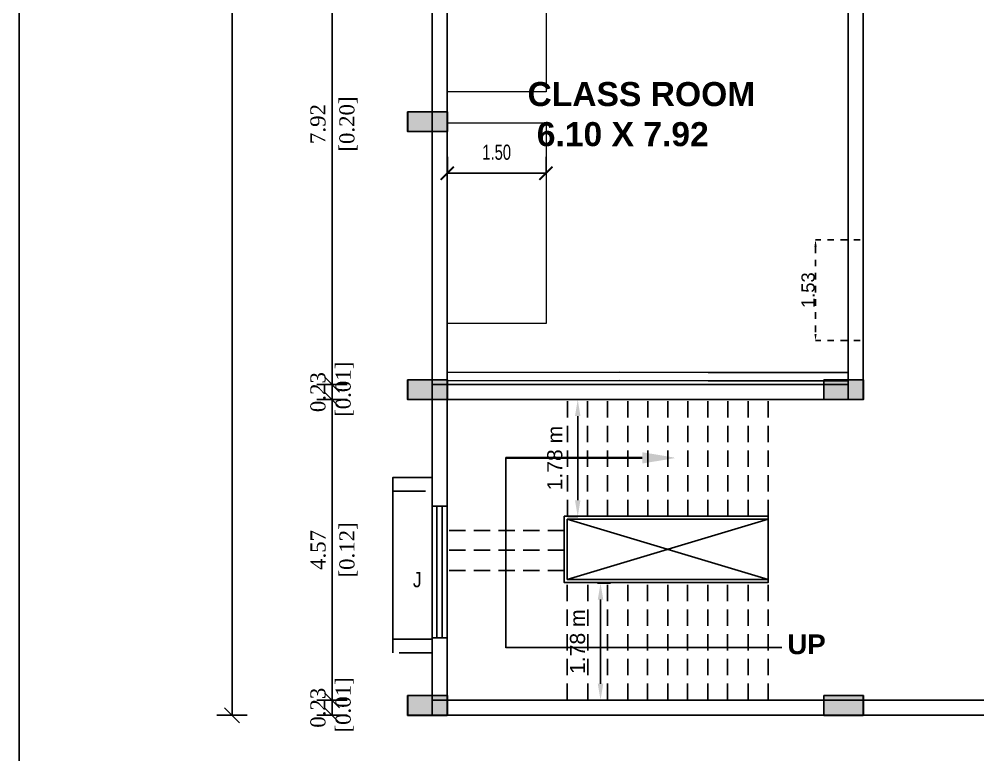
# Model space of a CAD drawing. Header units: metres. Extents: x 789 to 1127, y 8 to 183.
# Drawn here: x 908.35 to 922.92, y 40.19 to 51.37 of the extents above; entities that cross this region are included whole.
import ezdxf
from ezdxf import colors
from ezdxf.entities.mleader import LeaderData, LeaderLine
from ezdxf.math import Vec2, Vec3

# ---------------------------------------------------------------- set-up
doc = ezdxf.new("R2010")
doc.units = ezdxf.units.M
doc.header["$MEASUREMENT"] = 0
doc.header["$PDMODE"] = 96
for name, pattern in [('CABLIN', [0.35, 0.25, -0.1]), ('DOT2', [0.125, 0, -0.125]), ('HIDDEN', [0.375, 0.25, -0.125])]:
    doc.linetypes.add(name, pattern=pattern)
for name, color, linetype in [('Bldg', 44, 'Continuous'), ('BLK_1_FLR_1_CHAJJA', 6, 'Continuous'), ('BLK_1_FLR_2_CARPET_AREA', 25, 'Continuous'), ('BLK_1_FLR_2_EXIT_WIDTH_DOOR', 2, 'Continuous'), ('BLK_1_FLR_2_REGULAR_ROOM_1', 117, 'Continuous'), ('C-ANNO-TABL', 10, 'Continuous'), ('ED', 30, 'Continuous'), ('railing', 14, 'Continuous'), ('T E X T', 7, 'Continuous'), ('text', 7, 'Continuous'), ('TEXT1', 7, 'Continuous'), ('W A L L', 125, 'Continuous'), ('wall1', 125, 'Continuous')]:
    doc.layers.add(name, color=color, linetype=linetype)
doc.layers.add('BLK_1_FLR_2_BLT_UP_AREA', color=26, linetype='Continuous', plot=False)
doc.layers.add('BLK_1_FLR_2_ROOM_1_LIGHT_VENTILATION_1', color=232, linetype='Continuous', lineweight=0)
doc.styles.add('CORPORATION', font='arial.ttf')
doc.styles.add('DIM 100', font='ARIALN.TTF', dxfattribs={"width": 0.85, "height": 0.23})
doc.styles.add('PDF Arial Bold', font='arialbd.ttf')
doc.styles.add('S', font='swiss.ttf')
doc.styles.get("Standard").update_dxf_attribs({"font": 'BOOKOS.TTF'})
doc.styles.add('swc', font='swissc.ttf', dxfattribs={"height": 250})
doc.dimstyles.new('Dim-outter', dxfattribs={"dimtxt": 1, "dimasz": 1, "dimexe": 0, "dimexo": 0, "dimgap": 1, "dimtad": 1, "dimlfac": -1, "dimzin": 3, "dimdsep": 46, "dimtxsty": 'CORPORATION', "dimblk": 'ARCHTICK', "dimcen": 0.125, "dimclrd": 8, "dimclre": 8, "dimclrt": 256, "dimazin": 0, "dimtfac": 0.5, "dimtix": 1, "dimtmove": 2, "dimatfit": 3, "dimfxl": 0, "dimtolj": 1, "dimtzin": 0, "dimarcsym": 0})
doc.dimstyles.new('GRID DIM 400', dxfattribs={"dimscale": 0, "dimtxt": 0.8, "dimasz": 0.2, "dimexe": 0, "dimexo": 0, "dimgap": 0.2, "dimtad": 0, "dimlfac": -0.1, "dimzin": 1, "dimdsep": 46, "dimtxsty": 'DIM 100', "dimblk": 'ARCHTICK', "dimcen": 0, "dimclrd": 256, "dimclre": 252, "dimclrt": 4, "dimazin": 0, "dimtfac": 1, "dimtix": 1, "dimtofl": 0, "dimtmove": 2, "dimatfit": 0, "dimfxl": 0, "dimtolj": 1, "dimtzin": 0, "dimarcsym": 0})
doc.dimstyles.new('METRIC', dxfattribs={"dimtxt": 0.45, "dimasz": 0.25, "dimexe": 0.15, "dimexo": 0.15, "dimgap": 0.15, "dimtad": 1, "dimzin": 0, "dimdsep": 46, "dimtxsty": 'S', "dimcen": 0, "dimclrd": 1, "dimclre": 1, "dimclrt": 5, "dimadec": 0, "dimazin": 2, "dimtfac": 1, "dimtix": 1, "dimtofl": 0, "dimtmove": 1, "dimatfit": 0, "dimfxl": 0, "dimtolj": 1, "dimtzin": 0, "dimarcsym": 0})
doc.dimstyles.new('STANDARD$0', dxfattribs={"dimtxt": 7, "dimasz": 3, "dimexe": 3, "dimexo": 1, "dimgap": 1.5, "dimtad": 1, "dimdec": 1, "dimzin": 1, "dimdsep": 46, "dimlunit": 4, "dimtxsty": 'Standard', "dimblk": 'OBLIQUE', "dimcen": 0.09375, "dimdle": 1, "dimclrd": 8, "dimclre": 8, "dimclrt": 7, "dimadec": 1, "dimazin": 0, "dimtfac": 1, "dimtdec": 1, "dimtix": 1, "dimtmove": 2, "dimatfit": 3, "dimldrblk": 'ARCHTICK', "dimfxl": 0, "dimfrac": 2, "dimtolj": 1, "dimtzin": 0, "dimarcsym": 0})

# ---------------------------------------------------------------- blocks, each defined once
blk = doc.blocks.new('_Oblique')
at = {"color": 0, "linetype": 'ByBlock', "lineweight": -2}
blk.add_line((-0.5, -0.5), (0.5, 0.5), dxfattribs=at)
blk = doc.blocks.new('*D344')
at = {"layer": 'Defpoints', "color": 0}
for p in [(919.728, 41.016), (914.85, 40.787), (919.728, 39.267)]:
    blk.add_point(p, dxfattribs=at)
at = {"layer": 'ED', "color": 0, "lineweight": -2}
for p, q in [((914.85, 39.497), (914.85, 39.037)), ((919.728, 39.497), (919.728, 39.037)), ((914.85, 39.267), (919.728, 39.267))]:
    blk.add_line(p, q, dxfattribs=at)
at = {"layer": 'ED', "color": 0, "lineweight": -2, "xscale": 0.23, "yscale": 0.23, "zscale": 0.23, "rotation": 180}
blk.add_blockref('_Oblique', (914.85, 39.267), dxfattribs=at)
at = {"layer": 'ED', "color": 0, "lineweight": -2, "xscale": 0.23, "yscale": 0.23, "zscale": 0.23}
blk.add_blockref('_Oblique', (919.728, 39.267), dxfattribs=at)
at = {"layer": 'ED', "color": 0, "char_height": 0.23, "attachment_point": 5}
for s, insert in [('\\A1;4.88', (917.289, 39.476)), ('\\A1;[0.12]', (917.289, 39.018))]:
    blk.add_mtext(s, dxfattribs=dict(at, insert=insert))
blk = doc.blocks.new('*D147')
at = {"layer": 'Defpoints', "color": 0}
for p in [(919.728, 41.016), (928.438, 41.016), (928.438, 39.267)]:
    blk.add_point(p, dxfattribs=at)
at = {"layer": 'ED', "color": 0, "lineweight": -2}
for p, q in [((919.728, 39.497), (919.728, 39.037)), ((928.438, 39.497), (928.438, 39.037)), ((919.728, 39.267), (928.438, 39.267))]:
    blk.add_line(p, q, dxfattribs=at)
at = {"layer": 'ED', "color": 0, "lineweight": -2, "xscale": 0.23, "yscale": 0.23, "zscale": 0.23, "rotation": 180}
blk.add_blockref('_Oblique', (919.728, 39.267), dxfattribs=at)
at = {"layer": 'ED', "color": 0, "lineweight": -2, "xscale": 0.23, "yscale": 0.23, "zscale": 0.23}
blk.add_blockref('_Oblique', (928.438, 39.267), dxfattribs=at)
at = {"layer": 'ED', "color": 0, "char_height": 0.23, "attachment_point": 5}
for s, insert in [('\\A1;8.71', (924.083, 39.479)), ('\\A1;[0.22]', (924.083, 39.018))]:
    blk.add_mtext(s, dxfattribs=dict(at, insert=insert))
blk = doc.blocks.new('*D148')
at = {"layer": 'Defpoints', "color": 0}
for p in [(914.621, 41.086), (934.763, 40.787), (934.763, 37.747)]:
    blk.add_point(p, dxfattribs=at)
at = {"layer": 'ED', "color": 0, "lineweight": -2}
for p, q in [((914.621, 37.977), (914.621, 37.517)), ((934.763, 37.977), (934.763, 37.517)), ((914.621, 37.747), (934.763, 37.747))]:
    blk.add_line(p, q, dxfattribs=at)
at = {"layer": 'ED', "color": 0, "lineweight": -2, "xscale": 0.23, "yscale": 0.23, "zscale": 0.23, "rotation": 180}
blk.add_blockref('_Oblique', (914.621, 37.747), dxfattribs=at)
at = {"layer": 'ED', "color": 0, "lineweight": -2, "xscale": 0.23, "yscale": 0.23, "zscale": 0.23}
blk.add_blockref('_Oblique', (934.763, 37.747), dxfattribs=at)
at = {"layer": 'ED', "color": 0, "char_height": 0.23, "attachment_point": 5}
for s, insert in [('\\A1;20.14', (924.692, 37.958)), ('\\A1;[0.51]', (924.692, 37.498))]:
    blk.add_mtext(s, dxfattribs=dict(at, insert=insert))
blk = doc.blocks.new('*D149')
at = {"layer": 'Defpoints', "color": 0}
for p in [(913.101, 41.016), (914.621, 41.016), (914.621, 40.787)]:
    blk.add_point(p, dxfattribs=at)
at = {"layer": 'ED', "color": 0, "lineweight": -2}
for p, q in [((913.331, 41.016), (912.871, 41.016)), ((913.101, 40.787), (913.101, 41.016)), ((913.331, 40.787), (912.871, 40.787))]:
    blk.add_line(p, q, dxfattribs=at)
at = {"layer": 'ED', "color": 0, "lineweight": -2, "xscale": 0.23, "yscale": 0.23, "zscale": 0.23}
for p, rotation in [((913.101, 41.016), 90), ((913.101, 40.787), 270)]:
    blk.add_blockref('_Oblique', p, dxfattribs=dict(at, rotation=rotation))
at = {"layer": 'ED', "color": 0, "insert": (913.101, 40.902), "char_height": 0.23, "attachment_point": 5, "rotation": 90}
blk.add_mtext('\\A1;0.23\\P [0.01]', dxfattribs=at)
blk = doc.blocks.new('*D346')
at = {"layer": 'Defpoints', "color": 0}
for p in [(913.101, 45.588), (914.621, 45.588), (914.621, 41.016)]:
    blk.add_point(p, dxfattribs=at)
at = {"layer": 'ED', "color": 0, "lineweight": -2}
for p, q in [((913.331, 45.588), (912.871, 45.588)), ((913.101, 41.016), (913.101, 45.588)), ((913.331, 41.016), (912.871, 41.016))]:
    blk.add_line(p, q, dxfattribs=at)
at = {"layer": 'ED', "color": 0, "lineweight": -2, "xscale": 0.23, "yscale": 0.23, "zscale": 0.23}
for p, rotation in [((913.101, 45.588), 90), ((913.101, 41.016), 270)]:
    blk.add_blockref('_Oblique', p, dxfattribs=dict(at, rotation=rotation))
at = {"layer": 'ED', "color": 0, "char_height": 0.23, "attachment_point": 5, "rotation": 90}
for s, insert in [('\\A1;4.57', (912.89, 43.302)), ('\\A1;[0.12]', (913.35, 43.302))]:
    blk.add_mtext(s, dxfattribs=dict(at, insert=insert))
blk = doc.blocks.new('*D150')
at = {"layer": 'Defpoints', "color": 0}
for p in [(913.101, 45.817), (914.621, 45.817), (914.621, 45.588)]:
    blk.add_point(p, dxfattribs=at)
at = {"layer": 'ED', "color": 0, "lineweight": -2}
for p, q in [((913.331, 45.817), (912.871, 45.817)), ((913.101, 45.588), (913.101, 45.817)), ((913.331, 45.588), (912.871, 45.588))]:
    blk.add_line(p, q, dxfattribs=at)
at = {"layer": 'ED', "color": 0, "lineweight": -2, "xscale": 0.23, "yscale": 0.23, "zscale": 0.23}
for p, rotation in [((913.101, 45.817), 90), ((913.101, 45.588), 270)]:
    blk.add_blockref('_Oblique', p, dxfattribs=dict(at, rotation=rotation))
at = {"layer": 'ED', "color": 0, "insert": (913.101, 45.702), "char_height": 0.23, "attachment_point": 5, "rotation": 90}
blk.add_mtext('\\A1;0.23\\P [0.01]', dxfattribs=at)
blk = doc.blocks.new('*D151')
at = {"layer": 'Defpoints', "color": 0}
for p in [(913.101, 53.741), (914.85, 53.741), (914.85, 45.817)]:
    blk.add_point(p, dxfattribs=at)
at = {"layer": 'ED', "color": 0, "lineweight": -2}
for p, q in [((913.331, 53.741), (912.871, 53.741)), ((913.101, 45.817), (913.101, 53.741)), ((913.331, 45.817), (912.871, 45.817))]:
    blk.add_line(p, q, dxfattribs=at)
at = {"layer": 'ED', "color": 0, "lineweight": -2, "xscale": 0.23, "yscale": 0.23, "zscale": 0.23}
for p, rotation in [((913.101, 53.741), 90), ((913.101, 45.817), 270)]:
    blk.add_blockref('_Oblique', p, dxfattribs=dict(at, rotation=rotation))
at = {"layer": 'ED', "color": 0, "char_height": 0.23, "attachment_point": 5, "rotation": 90}
for s, insert in [('\\A1;[0.20]', (913.35, 49.779)), ('\\A1;7.92', (912.888, 49.779))]:
    blk.add_mtext(s, dxfattribs=dict(at, insert=insert))
blk = doc.blocks.new('*D353')
at = {"layer": 'Defpoints', "color": 0}
for p in [(911.581, 94.127), (913.101, 94.127), (913.101, 40.787)]:
    blk.add_point(p, dxfattribs=at)
at = {"layer": 'ED', "color": 0, "lineweight": -2}
for p, q in [((911.811, 94.127), (911.351, 94.127)), ((911.581, 40.787), (911.581, 94.127)), ((911.811, 40.787), (911.351, 40.787))]:
    blk.add_line(p, q, dxfattribs=at)
at = {"layer": 'ED', "color": 0, "lineweight": -2, "xscale": 0.23, "yscale": 0.23, "zscale": 0.23}
for p, rotation in [((911.581, 94.127), 90), ((911.581, 40.787), 270)]:
    blk.add_blockref('_Oblique', p, dxfattribs=dict(at, rotation=rotation))
at = {"layer": 'ED', "color": 0, "char_height": 0.23, "attachment_point": 5, "rotation": 90}
for s, insert in [('\\A1;53.34', (911.37, 67.457)), ('\\A1;[1.35]', (911.83, 67.457))]:
    blk.add_mtext(s, dxfattribs=dict(at, insert=insert))
blk = doc.blocks.new('*D305')
at = {"layer": 'Defpoints', "color": 0, "ltscale": 0.5}
for p in [(916.987, 42.797), (916.987, 41.016), (917.181, 41.016)]:
    blk.add_point(p, dxfattribs=at)
at = {"layer": 'ED', "color": 1, "lineweight": -2, "ltscale": 0.5}
for p, q in [((917.137, 42.797), (917.331, 42.797)), ((917.181, 42.547), (917.181, 41.266)), ((917.137, 41.016), (917.331, 41.016))]:
    blk.add_line(p, q, dxfattribs=at)
at = {"layer": 'ED', "color": 1, "ltscale": 0.5}
for points in [[(917.14, 42.547), (917.223, 42.547), (917.181, 42.797)], [(917.14, 41.266), (917.223, 41.266), (917.181, 41.016)]]:
    blk.add_solid(points, dxfattribs=at)
at = {"layer": 'ED', "lineweight": -2, "ltscale": 0.5, "insert": (916.833, 41.907), "char_height": 0.23, "attachment_point": 5, "rotation": 90, "style": 'S'}
blk.add_mtext('\\A1;1.78 m', dxfattribs=at)
blk = doc.blocks.new('*D306')
at = {"layer": 'Defpoints', "color": 0, "ltscale": 0.5}
for p in [(916.835, 45.588), (916.985, 45.588), (916.985, 43.808)]:
    blk.add_point(p, dxfattribs=at)
at = {"layer": 'ED', "color": 1, "lineweight": -2, "ltscale": 0.5}
for p, q in [((916.835, 45.588), (916.685, 45.588)), ((916.835, 44.058), (916.835, 45.338)), ((916.835, 43.808), (916.685, 43.808))]:
    blk.add_line(p, q, dxfattribs=at)
at = {"layer": 'ED', "color": 1, "ltscale": 0.5}
for points in [[(916.793, 45.338), (916.876, 45.338), (916.835, 45.588)], [(916.793, 44.058), (916.876, 44.058), (916.835, 43.808)]]:
    blk.add_solid(points, dxfattribs=at)
at = {"layer": 'ED', "lineweight": -2, "ltscale": 0.5, "insert": (916.487, 44.698), "char_height": 0.23, "attachment_point": 5, "rotation": 90, "style": 'S'}
blk.add_mtext('\\A1;1.78 m', dxfattribs=at)
blk = doc.blocks.new('45')
at = {"layer": 'C-ANNO-TABL'}
h = blk.add_hatch(color=240, dxfattribs=at)
h.dxf.hatch_style = 1
h.paths.add_polyline_path([(11205.351, -3205.025), (11205.351, -3205.325), (11205.952, -3205.325), (11205.952, -3205.025)])
h = blk.add_hatch(color=240, dxfattribs=at)
h.dxf.hatch_style = 1
h.paths.add_polyline_path([(11205.351, -3209.102), (11205.351, -3209.402), (11205.952, -3209.402), (11205.952, -3209.102)])
h = blk.add_hatch(color=240, dxfattribs=at)
h.dxf.hatch_style = 1
h.paths.add_polyline_path([(11211.676, -3209.102), (11211.676, -3209.402), (11212.276, -3209.402), (11212.276, -3209.102)])
h = blk.add_hatch(color=240, dxfattribs=at)
h.dxf.hatch_style = 1
h.paths.add_polyline_path([(11205.351, -3213.902), (11205.351, -3214.202), (11205.952, -3214.202), (11205.952, -3213.902)])
h = blk.add_hatch(color=240, dxfattribs=at)
h.dxf.hatch_style = 1
h.paths.add_polyline_path([(11211.676, -3213.902), (11211.676, -3214.202), (11212.276, -3214.202), (11212.276, -3213.902)])
at = {"layer": 'C-ANNO-TABL', "color": 240}
for points in [[(11205.351, -3205.025), (11205.351, -3205.325), (11205.952, -3205.325), (11205.952, -3205.025)], [(11205.351, -3209.102), (11205.351, -3209.402), (11205.952, -3209.402), (11205.952, -3209.102)], [(11211.676, -3209.102), (11211.676, -3209.402), (11212.276, -3209.402), (11212.276, -3209.102)], [(11205.351, -3213.902), (11205.351, -3214.202), (11205.952, -3214.202), (11205.952, -3213.902)], [(11211.676, -3213.902), (11211.676, -3214.202), (11212.276, -3214.202), (11212.276, -3213.902)]]:
    blk.add_lwpolyline(points, close=True, dxfattribs=at)
blk = doc.blocks.new('369')
at = {"layer": 'C-ANNO-TABL'}
h = blk.add_hatch(color=240, dxfattribs=at)
h.dxf.hatch_style = 1
h.paths.add_polyline_path([(11109.804, -3202.122), (11109.804, -3202.422), (11110.404, -3202.422), (11110.404, -3202.122)])
h = blk.add_hatch(color=240, dxfattribs=at)
h.dxf.hatch_style = 1
h.paths.add_polyline_path([(11109.804, -3206.199), (11109.804, -3206.499), (11110.404, -3206.499), (11110.404, -3206.199)])
h = blk.add_hatch(color=240, dxfattribs=at)
h.dxf.hatch_style = 1
h.paths.add_polyline_path([(11116.128, -3206.199), (11116.128, -3206.499), (11116.729, -3206.499), (11116.729, -3206.199)])
h = blk.add_hatch(color=240, dxfattribs=at)
h.dxf.hatch_style = 1
h.paths.add_polyline_path([(11109.804, -3211), (11109.804, -3211.299), (11110.404, -3211.299), (11110.404, -3211)])
h = blk.add_hatch(color=240, dxfattribs=at)
h.dxf.hatch_style = 1
h.paths.add_polyline_path([(11116.128, -3211), (11116.128, -3211.299), (11116.729, -3211.299), (11116.729, -3211)])
at = {"layer": 'C-ANNO-TABL', "color": 240}
for points in [[(11109.804, -3202.122), (11109.804, -3202.422), (11110.404, -3202.422), (11110.404, -3202.122)], [(11109.804, -3206.199), (11109.804, -3206.499), (11110.404, -3206.499), (11110.404, -3206.199)], [(11116.128, -3206.199), (11116.128, -3206.499), (11116.729, -3206.499), (11116.729, -3206.199)], [(11109.804, -3211), (11109.804, -3211.299), (11110.404, -3211.299), (11110.404, -3211)], [(11116.128, -3211), (11116.128, -3211.299), (11116.729, -3211.299), (11116.729, -3211)]]:
    blk.add_lwpolyline(points, close=True, dxfattribs=at)
blk = doc.blocks.new('_ArchTick')
at = {"color": 0, "linetype": 'ByBlock', "const_width": 0.15}
blk.add_lwpolyline([(-0.5, -0.5), (0.5, 0.5)], dxfattribs=at)
blk = doc.blocks.new('*D91')
at = {"layer": 'BLK_1_FLR_2_ROOM_1_LIGHT_VENTILATION_1', "lineweight": -2}
for p, q in [((914.853, 49.281), (914.853, 49.031)), ((916.353, 49.281), (916.353, 49.031)), ((916.353, 49.031), (914.853, 49.031))]:
    blk.add_line(p, q, dxfattribs=at)
at = {"layer": 'Defpoints', "color": 0}
for p in [(914.853, 49.323), (916.353, 49.323), (914.853, 49.031)]:
    blk.add_point(p, dxfattribs=at)
at = {"layer": 'BLK_1_FLR_2_ROOM_1_LIGHT_VENTILATION_1', "lineweight": -2, "xscale": 0.2, "yscale": 0.2, "zscale": 0.2, "rotation": 180}
blk.add_blockref('_ArchTick', (914.853, 49.031), dxfattribs=at)
at = {"layer": 'BLK_1_FLR_2_ROOM_1_LIGHT_VENTILATION_1', "lineweight": -2, "xscale": 0.2, "yscale": 0.2, "zscale": 0.2}
blk.add_blockref('_ArchTick', (916.353, 49.031), dxfattribs=at)
at = {"layer": 'BLK_1_FLR_2_ROOM_1_LIGHT_VENTILATION_1', "insert": (915.603, 49.349), "char_height": 0.23, "attachment_point": 5, "style": 'DIM 100'}
blk.add_mtext('\\A1;1.50', dxfattribs=at)
blk = doc.blocks.new('*D93')
at = {"layer": 'BLK_1_FLR_2_EXIT_WIDTH_DOOR', "linetype": 'DOT2', "lineweight": -2, "ltscale": 0.05}
for p, q in [((921.129, 48.016), (920.449, 48.016)), ((920.449, 47.916), (920.449, 46.588)), ((921.129, 46.488), (920.449, 46.488))]:
    blk.add_line(p, q, dxfattribs=at)
at = {"layer": 'BLK_1_FLR_2_EXIT_WIDTH_DOOR', "ltscale": 0.05}
for points in [[(920.432, 47.916), (920.466, 47.916), (920.449, 48.016)], [(920.432, 46.588), (920.466, 46.588), (920.449, 46.488)]]:
    blk.add_solid(points, dxfattribs=at)
at = {"layer": 'Defpoints', "color": 0, "ltscale": 0.05}
for p in [(921.129, 48.016), (920.449, 46.488), (921.129, 46.488)]:
    blk.add_point(p, dxfattribs=at)
at = {"layer": 'BLK_1_FLR_2_EXIT_WIDTH_DOOR', "ltscale": 0.05, "insert": (920.337, 47.252), "char_height": 0.2, "attachment_point": 5, "rotation": 90, "style": 'CORPORATION'}
blk.add_mtext('\\A1;1.53', dxfattribs=at)

msp = doc.modelspace()

# ---------------------------------------------------------------- hatches: boundary and pattern name
h = msp.add_hatch(color=240)
h.dxf.hatch_style = 1
h.paths.add_polyline_path([(914.24905, 49.96474), (914.24905, 49.66477), (914.84951, 49.66477), (914.84951, 49.96474)])
h = msp.add_hatch(color=240)
h.dxf.hatch_style = 1
h.paths.add_polyline_path([(914.24905, 45.88804), (914.24905, 45.58807), (914.84951, 45.58807), (914.84951, 45.88804)])
h = msp.add_hatch(color=240)
h.dxf.hatch_style = 1
h.paths.add_polyline_path([(920.57342, 45.88804), (920.57342, 45.58807), (921.17388, 45.58807), (921.17388, 45.88804)])
h = msp.add_hatch(color=240)
h.dxf.hatch_style = 1
h.paths.add_polyline_path([(914.24905, 41.08605), (914.24905, 40.78608), (914.84951, 40.78608), (914.84951, 41.08605)])
h = msp.add_hatch(color=240)
h.dxf.hatch_style = 1
h.paths.add_polyline_path([(920.57342, 41.08605), (920.57342, 40.78608), (921.17388, 40.78608), (921.17388, 41.08605)])

# ---------------------------------------------------------------- linework, layer by layer
at = {"layer": 'Bldg'}
msp.add_lwpolyline([(916.63068, 43.81562), (919.72791, 43.81562), (919.72791, 42.80438), (916.63068, 42.80438)], close=True, dxfattribs=at)
at = {"layer": 'BLK_1_FLR_1_CHAJJA', "linetype": 'Continuous'}
msp.add_lwpolyline([(914.02399, 41.94259), (914.62395, 41.94259), (914.62395, 44.40259), (914.02399, 44.40259)], close=True, dxfattribs=at)
at = {"layer": 'BLK_1_FLR_2_BLT_UP_AREA', "color": 26}
msp.add_lwpolyline([(934.76288, 40.78747), (934.76288, 94.12747), (914.62091, 94.12747), (914.62091, 40.78747)], close=True, dxfattribs=at)
at = {"layer": 'BLK_1_FLR_2_CARPET_AREA', "color": 15}
msp.add_lwpolyline([(914.85255, 53.66939), (914.85255, 45.87134), (917.4726, 45.87642), (918.81709, 45.87388), (918.81709, 45.87388), (918.81709, 45.87388), (920.94551, 45.87388), (920.94551, 53.66939)], close=True, dxfattribs=at)
at = {"layer": 'BLK_1_FLR_2_REGULAR_ROOM_1', "color": 3}
for points in [[(914.85241, 53.74147), (914.85241, 45.99972), (917.47246, 46.0048), (918.81695, 46.00226), (918.81695, 46.00226), (918.81695, 46.00226), (920.94551, 46.00226), (920.94551, 53.74147)], [(914.85255, 53.66939), (914.85255, 45.87134), (917.4726, 45.87642), (918.81709, 45.87388), (918.81709, 45.87388), (918.81709, 45.87388), (920.94551, 45.87388), (920.94551, 53.66939)]]:
    msp.add_lwpolyline(points, close=True, dxfattribs=at)
at = {"layer": 'BLK_1_FLR_2_ROOM_1_LIGHT_VENTILATION_1', "color": 3}
for points in [[(914.85255, 50.26885), (914.85255, 53.31685), (916.35255, 53.31685), (916.35255, 50.26885)], [(914.85255, 46.7474), (914.85255, 49.79541), (916.35255, 49.79541), (916.35255, 46.7474)]]:
    msp.add_lwpolyline(points, close=True, dxfattribs=at)
at = {"layer": 'railing', "linetype": 'HIDDEN'}
for p, q in [((916.67991, 43.81562), (916.67991, 45.5952)), ((916.98471, 43.81562), (916.98471, 45.5952)), ((917.28951, 43.81562), (917.28951, 45.5952)), ((917.59431, 43.81562), (917.59431, 45.5952)), ((917.89911, 43.81562), (917.89911, 45.5952)), ((918.20391, 43.81562), (918.20391, 45.5952)), ((918.50871, 43.81562), (918.50871, 45.5952)), ((918.81351, 43.81562), (918.81351, 45.5952)), ((919.11831, 43.81562), (919.11831, 45.5952)), ((919.42311, 43.81562), (919.42311, 45.5952)), ((919.72791, 43.81562), (919.72791, 45.5952))]:
    msp.add_line(p, q, dxfattribs=at)
for points in [[(916.63068, 43.59729), (914.84951, 43.59729)], [(916.63068, 43.29851), (914.84951, 43.29851)], [(916.63068, 42.98824), (914.84951, 42.98824)], [(916.67665, 41.0232), (916.67665, 42.80597)], [(916.98692, 41.0232), (916.98692, 42.80438)], [(917.2857, 41.0232), (917.2857, 42.80438)], [(917.59597, 41.0232), (917.59597, 42.80438)], [(917.89474, 41.0232), (917.89474, 42.80438)], [(918.20501, 41.0232), (918.20501, 42.80438)], [(918.50379, 41.0232), (918.50379, 42.80438)], [(918.81406, 41.0232), (918.81406, 42.80438)], [(919.11284, 41.0232), (919.11284, 42.80438)], [(919.42311, 41.0232), (919.42311, 42.80438)], [(919.72791, 41.0232), (919.72791, 42.80438)]]:
    msp.add_lwpolyline(points, dxfattribs=at)
at = {"layer": 'TEXT1', "color": 12}
msp.add_lwpolyline([(985.81404, 99.7669), (908.34527, 99.39811), (908.34527, 33.14967), (985.81404, 33.14967)], close=True, dxfattribs=at)
at = {"layer": 'W A L L'}
for p, q in [((911.58091, 94.12747), (911.58091, 40.78747)), ((913.10091, 94.12747), (913.10091, 40.78747)), ((914.62091, 94.12747), (914.62091, 40.78747)), ((914.84951, 53.74147), (914.84951, 40.78747)), ((914.24905, 49.96474), (914.24905, 49.66477)), ((914.84951, 49.96474), (914.24905, 49.96474)), ((914.84951, 49.66477), (914.84951, 49.96474)), ((914.24905, 49.66477), (914.84951, 49.66477)), ((914.24905, 45.88804), (914.24905, 45.58807)), ((914.84951, 45.88804), (914.24905, 45.88804)), ((920.94528, 45.81667), (914.62091, 45.81667)), ((914.84951, 45.58807), (914.84951, 45.88804)), ((920.57342, 45.88804), (920.57342, 45.58807)), ((921.17388, 45.88804), (920.57342, 45.88804)), ((921.17388, 45.58807), (921.17388, 45.88804)), ((914.24905, 45.58807), (914.84951, 45.58807)), ((921.17388, 45.58807), (914.62091, 45.58807)), ((920.57342, 45.58807), (921.17388, 45.58807)), ((914.24905, 41.08605), (914.24905, 40.78608)), ((914.84951, 41.08605), (914.24905, 41.08605)), ((920.94528, 41.01607), (914.62091, 41.01607)), ((914.84951, 40.78608), (914.84951, 41.08605)), ((920.57342, 41.08605), (920.57342, 40.78608)), ((921.17388, 41.08605), (920.57342, 41.08605)), ((928.43828, 41.01607), (920.94528, 41.01607)), ((920.94528, 41.01607), (928.43828, 41.01607)), ((921.17388, 40.78608), (921.17388, 41.08605)), ((914.24905, 40.78608), (914.84951, 40.78608)), ((921.17388, 40.78747), (914.62091, 40.78747)), ((920.57342, 40.78608), (921.17388, 40.78608)), ((928.43828, 40.78747), (921.17388, 40.78747))]:
    msp.add_line(p, q, dxfattribs=at)
at = {"layer": 'W A L L', "lineweight": -3}
for p, q in [((920.94528, 51.98894), (920.94528, 45.58807)), ((921.17388, 45.58807), (921.17388, 51.98894))]:
    msp.add_line(p, q, dxfattribs=at)
at = {"layer": 'W A L L', "lineweight": -2, "ltscale": 0.5}
for p, q in [((915.7401, 41.81057), (915.7401, 44.69828)), ((914.62203, 43.96559), (914.84951, 43.96559)), ((914.69577, 41.96559), (914.69577, 43.96559)), ((914.77577, 41.96559), (914.77577, 43.96559)), ((914.62203, 41.96559), (914.84951, 41.96559))]:
    msp.add_line(p, q, dxfattribs=at)
at = {"layer": 'W A L L', "linetype": 'CABLIN', "lineweight": -2, "ltscale": 2}
for p, q in [((914.02203, 43.96559), (914.02203, 44.19559)), ((914.02203, 44.19559), (914.62203, 44.19559)), ((914.02203, 41.73559), (914.02203, 43.96559)), ((914.62203, 41.73559), (914.02203, 41.73559))]:
    msp.add_line(p, q, dxfattribs=at)
at = {"layer": 'W A L L', "lineweight": -3}
for points in [[(916.63068, 42.80438), (916.63068, 43.81562)], [(919.72791, 43.81562), (916.63068, 43.81562)], [(916.67665, 42.85034), (916.67665, 43.76966)], [(919.72791, 43.76966), (916.67665, 43.76966)], [(919.72791, 42.85034), (916.67665, 42.85034)], [(919.72791, 42.80438), (916.63068, 42.80438)]]:
    msp.add_lwpolyline(points, dxfattribs=at)
at = {"layer": 'wall1', "color": 6, "lineweight": -2, "ltscale": 0.5}
for q in [(915.7401, 44.70541), (919.93933, 41.81771)]:
    msp.add_line((915.7401, 41.81771), q, dxfattribs=at)
at = {"layer": 'wall1'}
for p, q in [((916.67665, 43.76966), (919.72791, 42.85034)), ((919.72791, 43.76966), (916.67665, 42.85034)), ((919.72791, 43.81562), (919.72791, 42.80438))]:
    msp.add_line(p, q, dxfattribs=at)

# ---------------------------------------------------------------- block references
at = {"lineweight": -3}
for name, p in [('45', (-10291.09911, 3254.98962)), ('369', (-10195.55161, 3252.08695))]:
    msp.add_blockref(name, p, dxfattribs=at)

# ---------------------------------------------------------------- texts
at = {"layer": 'T E X T', "insert": (916.07053, 49.43715), "char_height": 0.3657525, "attachment_point": 7, "style": 'PDF Arial Bold'}
msp.add_mtext('CLASS ROOM\\P 6.10 X 7.92', dxfattribs=at)
at = {"layer": 'T E X T', "linetype": 'CABLIN', "lineweight": -2, "ltscale": 2, "insert": (914.3959, 42.84764), "char_height": 0.23, "attachment_point": 5, "style": 'swc'}
msp.add_mtext('\\A1;J', dxfattribs=at)
at = {"layer": 'text', "insert": (920.02125, 41.71269), "char_height": 0.3, "attachment_point": 7, "style": 'PDF Arial Bold'}
msp.add_mtext('UP', dxfattribs=at)

# ---------------------------------------------------------------- dimensions: what is measured, and where the dimension line sits
at = {"layer": 'BLK_1_FLR_2_EXIT_WIDTH_DOOR', "color": 2, "ltscale": 0.05}
dim = msp.add_linear_dim(base=(920.44895, 46.48808), p1=(921.1294, 48.01644), p2=(921.1294, 46.48808), angle=90, dimstyle='Dim-outter', override={"dimtxt": 0.2, "dimasz": 0.1, "dimgap": 0.01, "dimpost": '\\X', "dimsah": 1, "dimclrd": 256, "dimclre": 256}, dxfattribs=at)
dim.commit()
dim.dimension.update_dxf_attribs({"geometry": '*D93', "text_midpoint": (920.33676, 47.25226)})
at = {"layer": 'BLK_1_FLR_2_ROOM_1_LIGHT_VENTILATION_1', "color": 232}
dim = msp.add_linear_dim(base=(914.85255, 49.03121), p1=(916.35255, 49.32322), p2=(914.85255, 49.32322), angle=180, dimstyle='GRID DIM 400', override={"dimscale": 1, "dimtxt": 0.23, "dimtad": 1, "dimtoh": 1, "dimclre": 256, "dimclrt": 256, "dimtmove": 0}, dxfattribs=at)
dim.commit()
dim.dimension.update_dxf_attribs({"geometry": '*D91', "text_midpoint": (915.60255, 49.34865)})
at = {"layer": 'ED'}
for base, p1, p2, picture, middle in [((911.58091, 94.12747), (913.10091, 40.78747), (913.10091, 94.12747), '*D353', (911.58091, 67.45747)), ((913.10091, 53.74147), (914.84951, 45.81667), (914.84951, 53.74147), '*D151', (913.10091, 49.77907)), ((913.10091, 45.58807), (914.62091, 41.01607), (914.62091, 45.58807), '*D346', (913.10091, 43.30207))]:
    dim = msp.add_linear_dim(base=base, p1=p1, p2=p2, angle=270, dimstyle='STANDARD$0', override={"dimscale": 1, "dimtxt": 0.23, "dimasz": 0.23, "dimexe": 0.23, "dimexo": 0.23, "dimgap": 0.09, "dimdec": 2, "dimlunit": 2, "dimpost": '\\X', "dimsah": 0, "dimcen": 0.09, "dimdle": 0, "dimclrd": 0, "dimclre": 0, "dimclrt": 0, "dimtfac": 1, "dimtdec": 2, "dimtix": 0, "dimtofl": 0, "dimfxl": 0.23, "dimfxlon": 1, "dimfrac": 0}, dxfattribs=at)
    dim.commit()
    dim.dimension.update_dxf_attribs({"geometry": picture, "text_midpoint": middle})
for base, p1, p2, picture, middle in [((913.10091, 45.81667), (914.62091, 45.58807), (914.62091, 45.81667), '*D150', (913.10091, 45.70237)), ((913.10091, 41.01607), (914.62091, 40.78747), (914.62091, 41.01607), '*D149', (913.10091, 40.90177))]:
    dim = msp.add_linear_dim(base=base, p1=p1, p2=p2, angle=270, dimstyle='STANDARD$0', override={"dimscale": 1, "dimtxt": 0.23, "dimasz": 0.23, "dimexe": 0.23, "dimexo": 0.23, "dimgap": 0.09, "dimdec": 2, "dimlunit": 2, "dimpost": '\\X', "dimsah": 0, "dimcen": 0.09, "dimdle": 0, "dimclrd": 0, "dimclre": 0, "dimclrt": 0, "dimtfac": 1, "dimtdec": 2, "dimtix": 0, "dimtofl": 0, "dimfxl": 0.23, "dimfxlon": 1, "dimfrac": 0}, dxfattribs=at)
    dim.commit()
    dim.dimension.update_dxf_attribs({"geometry": picture, "text_midpoint": middle, "dimtype": 160})
at = {"layer": 'ED', "lineweight": -2, "ltscale": 0.5}
for base, p1, p2, picture, middle in [((916.83473, 45.58807), (916.98471, 43.80849), (916.98471, 45.58807), '*D306', (916.48653, 44.69828)), ((917.18122, 41.01607), (916.98692, 42.79724), (916.98692, 41.01607), '*D305', (916.83302, 41.90665))]:
    dim = msp.add_linear_dim(base=base, p1=p1, p2=p2, angle=90, dimstyle='METRIC', override={"dimtxt": 0.23, "dimgap": 0.23, "dimpost": ' m', "dimcen": 0.09, "dimclrt": 256, "dimfxl": 0.23}, dxfattribs=at)
    dim.commit()
    dim.dimension.update_dxf_attribs({"geometry": picture, "text_midpoint": middle})
at = {"layer": 'ED'}
for base, p1, p2, picture, middle in [((934.76288, 37.74747), (914.62091, 41.08605), (934.76288, 40.78747), '*D148', (924.69189, 37.74747)), ((919.72791, 39.26747), (914.84951, 40.78747), (919.72791, 41.01607), '*D344', (917.28871, 39.26747)), ((928.43828, 39.26747), (919.72791, 41.01607), (928.43828, 41.01607), '*D147', (924.08309, 39.26747))]:
    dim = msp.add_linear_dim(base=base, p1=p1, p2=p2, dimstyle='STANDARD$0', override={"dimscale": 1, "dimtxt": 0.23, "dimasz": 0.23, "dimexe": 0.23, "dimexo": 0.23, "dimgap": 0.09, "dimdec": 2, "dimlunit": 2, "dimpost": '\\X', "dimsah": 0, "dimcen": 0.09, "dimdle": 0, "dimclrd": 0, "dimclre": 0, "dimclrt": 0, "dimtfac": 1, "dimtdec": 2, "dimtix": 0, "dimtofl": 0, "dimfxl": 0.23, "dimfxlon": 1, "dimfrac": 0}, dxfattribs=at)
    dim.commit()
    dim.dimension.update_dxf_attribs({"geometry": picture, "text_midpoint": middle})

# ---------------------------------------------------------------- leaders
at = {"lineweight": -2, "ltscale": 0.5}
ml = msp.add_multileader_mtext('Standard', dxfattribs=at)
ml.set_content('', color=256)
ml.set_leader_properties()
ml.build(insert=Vec2(0, 0))
ml.multileader.update_dxf_attribs({"text_right_attachment_type": 6, "dogleg_length": 0.36, "arrow_head_size": 0.5})
ctx = ml.context
ctx.base_point, ctx.char_height, ctx.arrow_head_size, ctx.landing_gap_size, ctx.plane_origin = Vec3(915.6501, 44.78828), 0.18, 0.5, 0.09, Vec3(918.31415, 44.69828)
ctx.right_attachment, ctx.text_align_type = 6, 2
notes = []
notes.append((ctx, [(0, (1, 1, 0), (916.1901, 44.69828), (-1, 0), 0.36, [(0, [(918.31415, 44.69828)], 0, [])])]))
ctx.mtext.insert, ctx.mtext.alignment, ctx.mtext.flow_direction = Vec3(915.7401, 44.87828), 3, 5
at = {"layer": 'wall1', "color": 6, "lineweight": -2, "ltscale": 0.5}
ml = msp.add_multileader_mtext('Standard', dxfattribs=at)
ml.set_content('', color=6)
ml.set_leader_properties()
ml.build(insert=Vec2(0, 0))
ml.multileader.update_dxf_attribs({"text_right_attachment_type": 6, "dogleg_length": 0.36, "arrow_head_size": 0.5})
ctx = ml.context
ctx.base_point, ctx.char_height, ctx.arrow_head_size, ctx.landing_gap_size, ctx.plane_origin = Vec3(915.6501, 44.79541), 0.18, 0.5, 0.09, Vec3(918.31415, 44.70541)
ctx.right_attachment, ctx.text_align_type = 6, 2
notes.append((ctx, [(0, (1, 1, 0), (916.1901, 44.70541), (-1, 0), 0.36, [(0, [(918.31415, 44.70541)], 0, [])])]))
ctx.mtext.insert, ctx.mtext.alignment, ctx.mtext.flow_direction = Vec3(915.7401, 44.88541), 3, 5
for ctx, leaders in notes:
    for number, flags, end, landing, length, lines in leaders:
        leader = LeaderData()
        leader.index, (leader.has_last_leader_line, leader.has_dogleg_vector, leader.attachment_direction) = number, flags
        leader.last_leader_point, leader.dogleg_vector, leader.dogleg_length = Vec3(end), Vec3(landing), length
        for number, points, colour, breaks in lines:
            line = LeaderLine()
            line.index, line.vertices, line.color, line.breaks = number, Vec3.list(points), colors.encode_raw_color(colour), breaks
            leader.lines.append(line)
        ctx.leaders.append(leader)

doc.saveas('drawing.dxf')
